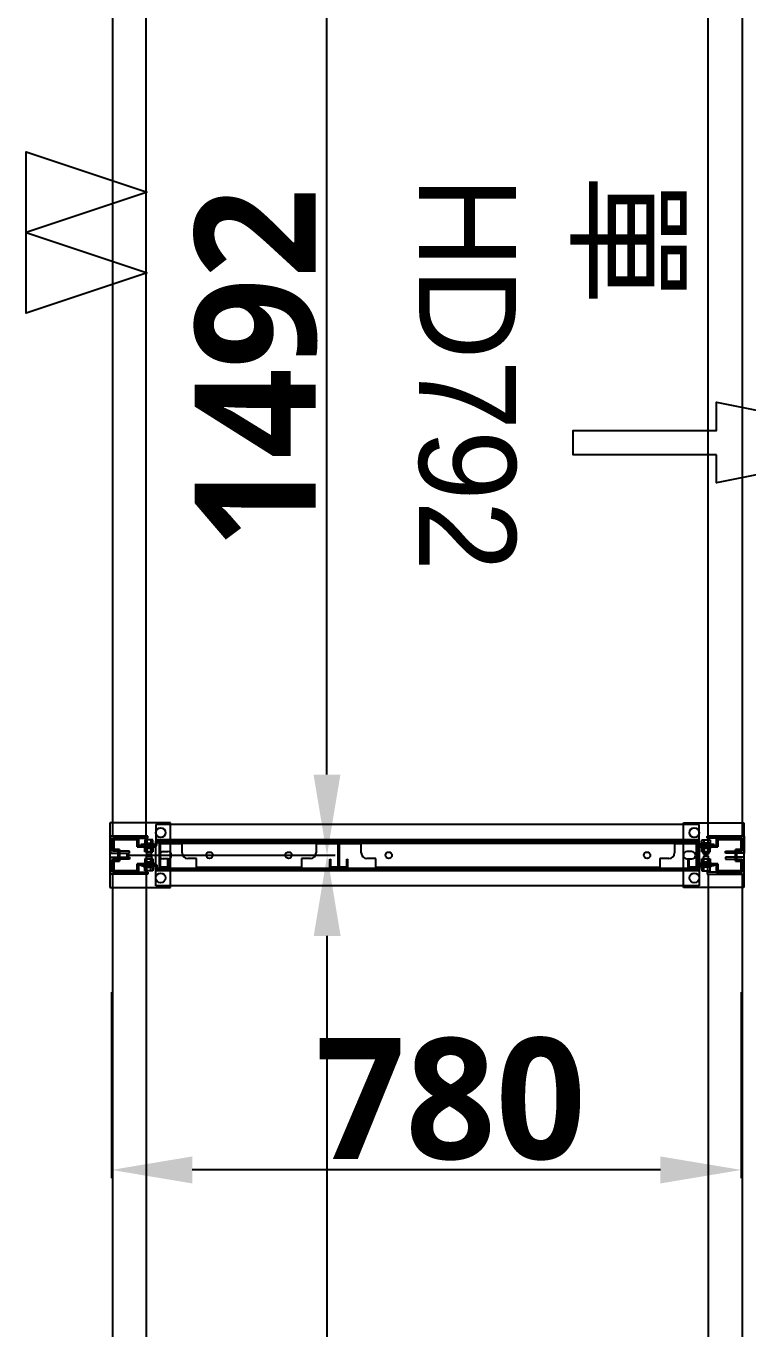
# Model space of a CAD drawing. Header units: millimetres. Extents: x 15382 to 37298, y 7351 to 31127.
# Drawn here: x 26121 to 27016, y 14104 to 15718 of the extents above; entities that cross this region are included whole.
import ezdxf

# ---------------------------------------------------------------- set-up
doc = ezdxf.new("R2010")
doc.units = ezdxf.units.MM
for name, color, linetype in [('02', 3, 'Continuous'), ('03', 6, 'Continuous'), ('04', 30, 'Continuous'), ('05', 12, 'Continuous'), ('544-1', 40, 'Continuous'), ('6', 7, 'Continuous'), ('M40', 3, 'Continuous'), ('M6', 7, 'Continuous'), ('動線', 6, 'Continuous'), ('文字', 7, 'Continuous'), ('標註', 252, 'Continuous')]:
    doc.layers.add(name, color=color, linetype=linetype)
doc.styles.get("Standard").update_dxf_attribs({"font": 'arial.ttf'})
doc.styles.add('新細明體', font='')
doc.styles.add('黑體', font='')
doc.styles.get('新細明體').set_extended_font_data('PMingLiU')
doc.styles.get('黑體').set_extended_font_data('Microsoft JhengHei', bold=True)
doc.dimstyles.new('ISO-25', dxfattribs={"dimtxt": 2.5, "dimasz": 2.5, "dimexe": 1.25, "dimexo": 0.625, "dimtad": 1, "dimtxsty": 'Standard', "dimcen": 2.5, "dimadec": 0, "dimazin": 0, "dimtfac": 1, "dimtmove": 0, "dimatfit": 3, "dimfxl": 1, "dimarcsym": 0})

# ---------------------------------------------------------------- blocks, each defined once
blk = doc.blocks.new('*D29')
at = {"layer": 'Defpoints', "color": 0, "transparency": 16777216}
for p in [(26235.4, 16182.6), (26494.2, 16182.6), (26235.4, 14690.6)]:
    blk.add_point(p, dxfattribs=at)
at = {"layer": '標註', "color": 0, "lineweight": -2, "transparency": 16777216}
for p, q in [((26245.4, 16182.6), (26504.2, 16182.6)), ((26494.2, 14790.6), (26494.2, 16082.6)), ((26245.4, 14690.6), (26504.2, 14690.6))]:
    blk.add_line(p, q, dxfattribs=at)
at = {"layer": '標註', "color": 0, "transparency": 16777216}
for points in [[(26477.5, 16082.6), (26510.8, 16082.6), (26494.2, 16182.6)], [(26477.5, 14790.6), (26510.8, 14790.6), (26494.2, 14690.6)]]:
    blk.add_solid(points, dxfattribs=at)
at = {"layer": '標註', "color": 251, "transparency": 16777216, "insert": (26406.4, 15293.6), "char_height": 150, "attachment_point": 5, "rotation": 90, "style": '黑體'}
blk.add_mtext('1492', dxfattribs=at)
blk = doc.blocks.new('*D25')
at = {"layer": 'Defpoints', "color": 0, "transparency": 16777216}
for p in [(26235.7, 14690.6), (26494.4, 14690.6), (26235.7, 13198.6)]:
    blk.add_point(p, dxfattribs=at)
at = {"layer": '標註', "color": 0, "lineweight": -2, "transparency": 16777216}
for p, q in [((26245.7, 14690.6), (26504.4, 14690.6)), ((26494.4, 13298.6), (26494.4, 14590.6)), ((26245.7, 13198.6), (26504.4, 13198.6))]:
    blk.add_line(p, q, dxfattribs=at)
at = {"layer": '標註', "color": 0, "transparency": 16777216}
for points in [[(26477.8, 14590.6), (26511.1, 14590.6), (26494.4, 14690.6)], [(26477.8, 13298.6), (26511.1, 13298.6), (26494.4, 13198.6)]]:
    blk.add_solid(points, dxfattribs=at)
at = {"layer": '標註', "color": 251, "transparency": 16777216, "insert": (26406.7, 13801.6), "char_height": 150, "attachment_point": 5, "rotation": 90, "style": '黑體'}
blk.add_mtext('1492', dxfattribs=at)
blk = doc.blocks.new('*D108')
at = {"layer": 'Defpoints', "color": 0, "transparency": 16777216}
for p in [(26227.3, 14530.8), (27007.3, 14530.8), (26227.3, 14300.8)]:
    blk.add_point(p, dxfattribs=at)
at = {"layer": '標註', "color": 0, "lineweight": -2, "transparency": 16777216}
for p, q in [((26227.3, 14520.8), (26227.3, 14290.8)), ((27007.3, 14520.8), (27007.3, 14290.8)), ((26907.3, 14300.8), (26327.3, 14300.8))]:
    blk.add_line(p, q, dxfattribs=at)
at = {"layer": '標註', "color": 0, "transparency": 16777216}
for points in [[(26327.3, 14317.5), (26327.3, 14284.1), (26227.3, 14300.8)], [(26907.3, 14317.5), (26907.3, 14284.1), (27007.3, 14300.8)]]:
    blk.add_solid(points, dxfattribs=at)
at = {"layer": '標註', "color": 251, "transparency": 16777216, "insert": (26647.4, 14388.3), "char_height": 150, "attachment_point": 5, "style": '黑體'}
blk.add_mtext('780', dxfattribs=at)

msp = doc.modelspace()

# ---------------------------------------------------------------- linework, layer by layer
at = {"layer": '02'}
for p, q in [((26300.317, 14730.565), (26225.317, 14730.565)), ((26225.317, 14730.565), (26225.317, 14650.565)), ((26300.317, 14650.565), (26300.317, 14730.565)), ((26935.659, 14650.565), (26935.659, 14730.565)), ((26935.659, 14730.565), (27010.659, 14730.565)), ((27010.659, 14730.565), (27010.659, 14650.565)), ((26225.317, 14650.565), (26300.317, 14650.565)), ((27010.659, 14650.565), (26935.659, 14650.565))]:
    msp.add_line(p, q, dxfattribs=at)
at = {"layer": '02', "lineweight": -3}
for centre in [(26288.159, 14718.565), (26949.159, 14718.565), (26288.159, 14662.565), (26949.159, 14662.565)]:
    msp.add_circle(centre, 6, dxfattribs=at)
at = {"layer": '03'}
for points in [[(26270.391, 14714.065), (26270.391, 16159.065), (26228.391, 16159.065), (26228.391, 14714.065)], [(26966.391, 14714.065), (26966.391, 16159.065), (27008.391, 16159.065), (27008.391, 14714.065)], [(26270.659, 13222.065), (26270.659, 14667.065), (26228.659, 14667.065), (26228.659, 13222.065)], [(26966.659, 13222.065), (26966.659, 14667.065), (27008.659, 14667.065), (27008.659, 13222.065)]]:
    msp.add_lwpolyline(points, close=True, dxfattribs=at)
at = {"layer": '04'}
for p, q in [((26955.159, 14728.565), (26282.159, 14728.565)), ((26282.159, 14728.565), (26282.159, 14703.765)), ((26955.159, 14703.765), (26955.159, 14728.565)), ((26282.159, 14703.765), (26263.659, 14703.765)), ((26263.659, 14703.765), (26263.659, 14702.565)), ((26282.159, 14703.765), (26263.659, 14703.765)), ((26263.659, 14703.765), (26263.659, 14702.565)), ((26263.659, 14702.565), (26283.359, 14702.565)), ((26263.659, 14702.565), (26283.359, 14702.565)), ((26955.159, 14709.765), (26282.159, 14709.765)), ((26282.159, 14709.765), (26282.159, 14703.765)), ((26283.359, 14702.565), (26283.359, 14708.565)), ((26283.359, 14708.565), (26953.959, 14708.565)), ((26283.359, 14702.565), (26283.359, 14708.565)), ((26283.359, 14708.565), (26953.959, 14708.565)), ((26953.959, 14708.565), (26953.959, 14702.565)), ((26953.959, 14708.565), (26953.959, 14702.565)), ((26953.959, 14702.565), (26973.659, 14702.565)), ((26953.959, 14702.565), (26973.659, 14702.565)), ((26955.159, 14703.765), (26955.159, 14709.765)), ((26973.659, 14703.765), (26955.159, 14703.765)), ((26973.659, 14703.765), (26955.159, 14703.765)), ((26973.659, 14702.565), (26973.659, 14703.765)), ((26973.659, 14702.565), (26973.659, 14703.765)), ((26263.659, 14677.365), (26263.659, 14678.565)), ((26263.659, 14678.565), (26283.359, 14678.565)), ((26263.659, 14677.365), (26263.659, 14678.565)), ((26263.659, 14678.565), (26283.359, 14678.565)), ((26282.159, 14677.365), (26263.659, 14677.365)), ((26282.159, 14677.365), (26263.659, 14677.365)), ((26282.159, 14671.365), (26282.159, 14677.365)), ((26282.159, 14652.565), (26282.159, 14677.365)), ((26955.159, 14671.365), (26282.159, 14671.365)), ((26283.359, 14678.565), (26283.359, 14672.565)), ((26283.359, 14678.565), (26283.359, 14672.565)), ((26283.359, 14672.565), (26953.959, 14672.565)), ((26283.359, 14672.565), (26953.959, 14672.565)), ((26953.959, 14672.565), (26953.959, 14678.565)), ((26953.959, 14678.565), (26973.659, 14678.565)), ((26953.959, 14672.565), (26953.959, 14678.565)), ((26953.959, 14678.565), (26973.659, 14678.565)), ((26973.659, 14677.365), (26955.159, 14677.365)), ((26955.159, 14677.365), (26955.159, 14671.365)), ((26973.659, 14677.365), (26955.159, 14677.365)), ((26955.159, 14677.365), (26955.159, 14652.565)), ((26973.659, 14678.565), (26973.659, 14677.365)), ((26973.659, 14678.565), (26973.659, 14677.365)), ((26955.159, 14652.565), (26282.159, 14652.565))]:
    msp.add_line(p, q, dxfattribs=at)
at = {"layer": '04', "lineweight": -3}
for p, q in [((26270.159, 14703.765), (26277.159, 14703.765)), ((26270.159, 14702.565), (26270.159, 14703.765)), ((26277.159, 14702.565), (26270.159, 14702.565)), ((26273.659, 14703.765), (26277.159, 14703.765)), ((26273.659, 14702.565), (26273.659, 14703.765)), ((26277.159, 14702.565), (26273.659, 14702.565)), ((26277.159, 14703.765), (26277.159, 14702.565)), ((26277.159, 14703.765), (26277.159, 14702.565)), ((26967.159, 14703.765), (26960.159, 14703.765)), ((26960.159, 14703.765), (26960.159, 14702.565)), ((26963.659, 14703.765), (26960.159, 14703.765)), ((26960.159, 14703.765), (26960.159, 14702.565)), ((26960.159, 14702.565), (26967.159, 14702.565)), ((26960.159, 14702.565), (26963.659, 14702.565)), ((26963.659, 14702.565), (26963.659, 14703.765)), ((26967.159, 14702.565), (26967.159, 14703.765)), ((26277.159, 14678.565), (26270.159, 14678.565)), ((26270.159, 14678.565), (26270.159, 14677.365)), ((26270.159, 14677.365), (26277.159, 14677.365)), ((26277.159, 14678.565), (26273.659, 14678.565)), ((26273.659, 14678.565), (26273.659, 14677.365)), ((26273.659, 14677.365), (26277.159, 14677.365)), ((26277.159, 14677.365), (26277.159, 14678.565)), ((26277.159, 14677.365), (26277.159, 14678.565)), ((26960.159, 14677.365), (26960.159, 14678.565)), ((26960.159, 14678.565), (26967.159, 14678.565)), ((26960.159, 14677.365), (26960.159, 14678.565)), ((26960.159, 14678.565), (26963.659, 14678.565)), ((26967.159, 14677.365), (26960.159, 14677.365)), ((26963.659, 14677.365), (26960.159, 14677.365)), ((26963.659, 14678.565), (26963.659, 14677.365)), ((26967.159, 14678.565), (26967.159, 14677.365))]:
    msp.add_line(p, q, dxfattribs=at)
at = {"layer": '05'}
for p, q in [((26272.159, 14714.065), (26226.159, 14714.065)), ((26226.159, 14714.065), (26226.159, 14694.565)), ((26228.659, 14695.565), (26228.659, 14711.565)), ((26228.659, 14711.565), (26272.159, 14711.565)), ((26239.681, 14711.565), (26239.681, 14714.065)), ((26244.659, 14711.565), (26244.659, 14714.065)), ((26249.637, 14711.565), (26249.637, 14714.065)), ((26272.159, 14711.565), (26272.159, 14714.065)), ((26965.159, 14711.565), (26965.159, 14714.065)), ((26965.159, 14714.065), (27011.159, 14714.065)), ((27008.659, 14711.565), (26965.159, 14711.565)), ((27008.659, 14695.565), (27008.659, 14711.565)), ((27011.159, 14714.065), (27011.159, 14694.565)), ((26226.159, 14695.565), (26226.159, 14693.065)), ((26226.159, 14693.065), (26249.659, 14693.065)), ((26226.159, 14685.565), (26226.159, 14688.065)), ((26226.159, 14688.065), (26249.659, 14688.065)), ((26226.159, 14667.065), (26226.159, 14686.565)), ((26249.659, 14695.565), (26228.659, 14695.565)), ((26249.659, 14693.065), (26249.659, 14695.565)), ((26249.659, 14688.065), (26249.659, 14685.565)), ((26987.659, 14693.065), (26987.659, 14695.565)), ((26987.659, 14695.565), (27008.659, 14695.565)), ((27011.159, 14693.065), (26987.659, 14693.065)), ((27011.159, 14688.065), (26987.659, 14688.065)), ((26987.659, 14688.065), (26987.659, 14685.565)), ((27011.159, 14695.565), (27011.159, 14693.065)), ((27011.159, 14685.565), (27011.159, 14688.065)), ((27011.159, 14667.065), (27011.159, 14686.565)), ((26249.659, 14685.565), (26228.659, 14685.565)), ((26228.659, 14685.565), (26228.659, 14669.565)), ((26987.659, 14685.565), (27008.659, 14685.565)), ((27008.659, 14685.565), (27008.659, 14669.565)), ((26272.159, 14667.065), (26226.159, 14667.065)), ((26228.659, 14669.565), (26272.159, 14669.565)), ((26272.159, 14669.565), (26272.159, 14667.065)), ((27008.659, 14669.565), (26965.159, 14669.565)), ((26965.159, 14669.565), (26965.159, 14667.065)), ((26965.159, 14667.065), (27011.159, 14667.065))]:
    msp.add_line(p, q, dxfattribs=at)
at = {"layer": '05', "lineweight": -3}
for p, q in [((26239.681, 14714.065), (26249.637, 14714.065)), ((26239.681, 14711.565), (26239.681, 14714.065)), ((26249.637, 14711.565), (26239.681, 14711.565)), ((26244.659, 14714.065), (26249.637, 14714.065)), ((26244.659, 14711.565), (26244.659, 14714.065)), ((26249.637, 14711.565), (26244.659, 14711.565)), ((26249.637, 14714.065), (26249.637, 14711.565)), ((26249.637, 14714.065), (26249.637, 14711.565))]:
    msp.add_line(p, q, dxfattribs=at)
at = {"layer": '544-1'}
for p, q in [((26286.659, 14704.765), (26286.659, 14705.565)), ((26286.659, 14705.565), (26508.659, 14705.565)), ((26286.659, 14675.565), (26286.659, 14705.565)), ((26286.659, 14705.565), (26287.459, 14705.565)), ((26314.659, 14704.765), (26287.459, 14704.765)), ((26287.459, 14704.765), (26287.459, 14676.365)), ((26314.659, 14693.565), (26314.659, 14704.765)), ((26507.859, 14704.765), (26480.659, 14704.765)), ((26480.659, 14704.765), (26480.659, 14693.565)), ((26507.859, 14676.365), (26507.859, 14704.765)), ((26508.659, 14704.765), (26508.659, 14705.565)), ((26508.659, 14705.565), (26952.659, 14705.565)), ((26508.659, 14675.565), (26508.659, 14705.565)), ((26508.659, 14705.565), (26509.459, 14705.565)), ((26508.659, 14705.565), (26508.659, 14675.565)), ((26536.659, 14704.765), (26509.459, 14704.765)), ((26509.459, 14704.765), (26509.459, 14676.365)), ((26536.659, 14693.565), (26536.659, 14704.765)), ((26951.859, 14704.765), (26924.659, 14704.765)), ((26924.659, 14704.765), (26924.659, 14693.565)), ((26951.859, 14676.365), (26951.859, 14704.765)), ((26952.659, 14705.565), (26952.659, 14675.565)), ((26332.659, 14686.565), (26321.659, 14686.565)), ((26332.659, 14675.565), (26332.659, 14686.565)), ((26473.659, 14686.565), (26462.659, 14686.565)), ((26462.659, 14686.565), (26462.659, 14675.565)), ((26554.659, 14686.565), (26543.659, 14686.565)), ((26554.659, 14675.565), (26554.659, 14686.565)), ((26917.659, 14686.565), (26906.659, 14686.565)), ((26906.659, 14686.565), (26906.659, 14675.565)), ((26297.659, 14675.565), (26286.659, 14675.565)), ((26287.459, 14676.365), (26296.859, 14676.365)), ((26296.859, 14676.365), (26296.859, 14685.565)), ((26296.859, 14685.565), (26297.659, 14685.565)), ((26297.659, 14685.565), (26297.659, 14675.565)), ((26462.659, 14675.565), (26332.659, 14675.565)), ((26497.659, 14675.565), (26497.659, 14685.565)), ((26497.659, 14685.565), (26498.459, 14685.565)), ((26508.659, 14675.565), (26497.659, 14675.565)), ((26498.459, 14685.565), (26498.459, 14676.365)), ((26498.459, 14676.365), (26507.859, 14676.365)), ((26519.659, 14675.565), (26508.659, 14675.565)), ((26509.459, 14676.365), (26518.859, 14676.365)), ((26518.859, 14676.365), (26518.859, 14685.565)), ((26518.859, 14685.565), (26519.659, 14685.565)), ((26519.659, 14685.565), (26519.659, 14675.565)), ((26906.659, 14675.565), (26554.659, 14675.565)), ((26941.659, 14675.565), (26941.659, 14685.565)), ((26941.659, 14685.565), (26942.459, 14685.565)), ((26952.659, 14675.565), (26941.659, 14675.565)), ((26942.459, 14685.565), (26942.459, 14676.365)), ((26942.459, 14676.365), (26951.859, 14676.365))]:
    msp.add_line(p, q, dxfattribs=at)
for centre in [(26348.659, 14690.565), (26446.659, 14690.565), (26570.659, 14690.565), (26890.659, 14690.565)]:
    msp.add_circle(centre, 4, dxfattribs=at)
for centre, start, end in [((26321.659, 14693.565), 180, 270), ((26473.659, 14693.565), 270, 0), ((26543.659, 14693.565), 180, 270), ((26917.659, 14693.565), 270, 0)]:
    msp.add_arc(centre, 7, start, end, dxfattribs=at)
at = {"layer": '6'}
for p, q in [((26281.659, 14708.165), (26281.659, 14706.565)), ((26955.659, 14708.165), (26281.659, 14708.165)), ((26281.659, 14708.165), (26281.659, 14672.965)), ((26955.659, 14708.165), (26281.659, 14708.165)), ((26281.659, 14706.565), (26955.659, 14706.565)), ((26955.659, 14706.565), (26955.659, 14708.165)), ((26955.659, 14672.965), (26955.659, 14708.165)), ((26286.659, 14690.565), (26286.659, 14690.565)), ((26291.159, 14695.065), (26297.159, 14695.065)), ((26297.159, 14686.065), (26291.159, 14686.065)), ((26301.659, 14690.565), (26301.659, 14690.565)), ((26935.659, 14690.565), (26935.659, 14690.565)), ((26946.159, 14695.065), (26940.159, 14695.065)), ((26940.159, 14686.065), (26946.159, 14686.065)), ((26950.659, 14690.565), (26950.659, 14690.565)), ((26281.659, 14672.965), (26281.659, 14674.565)), ((26281.659, 14674.565), (26955.659, 14674.565)), ((26955.659, 14672.965), (26281.659, 14672.965)), ((26281.659, 14672.965), (26955.659, 14672.965)), ((26955.659, 14674.565), (26955.659, 14672.965))]:
    msp.add_line(p, q, dxfattribs=at)
for centre, start, end in [((26291.159, 14690.565), 90, 180), ((26291.159, 14690.565), 180, 270), ((26297.159, 14690.565), 0, 90), ((26297.159, 14690.565), 270, 0), ((26940.159, 14690.565), 90, 180), ((26940.159, 14690.565), 180, 270), ((26946.159, 14690.565), 0, 90), ((26946.159, 14690.565), 270, 0)]:
    msp.add_arc(centre, 4.5, start, end, dxfattribs=at)
at = {"layer": 'M40'}
for p, q in [((26260.659, 14711.565), (26228.659, 14711.565)), ((26228.659, 14711.565), (26228.659, 14696.065)), ((26228.659, 14696.065), (26228.659, 14711.565)), ((26228.659, 14711.565), (26260.659, 14711.565)), ((26230.259, 14697.665), (26230.259, 14709.965)), ((26230.259, 14709.965), (26259.059, 14709.965)), ((26259.059, 14709.965), (26230.259, 14709.965)), ((26230.259, 14709.965), (26230.259, 14697.665)), ((26241.409, 14709.965), (26241.409, 14711.565)), ((26244.659, 14709.965), (26244.659, 14711.565)), ((26247.909, 14709.965), (26247.909, 14711.565)), ((26259.059, 14709.965), (26259.059, 14700.965)), ((26259.059, 14700.965), (26259.059, 14709.965)), ((26259.059, 14702.565), (26259.059, 14700.965)), ((26260.659, 14702.565), (26260.659, 14711.565)), ((26260.659, 14711.565), (26260.659, 14702.565)), ((26281.659, 14702.565), (26260.659, 14702.565)), ((26260.659, 14702.565), (26281.659, 14702.565)), ((26270.159, 14702.565), (26270.159, 14700.965)), ((26273.659, 14702.565), (26273.659, 14700.965)), ((26277.159, 14702.565), (26277.159, 14700.965)), ((26281.659, 14700.965), (26281.659, 14702.565)), ((26281.659, 14702.565), (26281.659, 14700.965)), ((26955.659, 14700.965), (26955.659, 14702.565)), ((26955.659, 14702.565), (26976.659, 14702.565)), ((26976.659, 14702.565), (26955.659, 14702.565)), ((26955.659, 14702.565), (26955.659, 14700.965)), ((26960.159, 14702.565), (26960.159, 14700.965)), ((26963.659, 14702.565), (26963.659, 14700.965)), ((26967.159, 14702.565), (26967.159, 14700.965)), ((26976.659, 14702.565), (26976.659, 14711.565)), ((26976.659, 14711.565), (27008.659, 14711.565)), ((27008.659, 14711.565), (26976.659, 14711.565)), ((26976.659, 14711.565), (26976.659, 14702.565)), ((27007.059, 14709.965), (26978.259, 14709.965)), ((26978.259, 14709.965), (26978.259, 14700.965)), ((26978.259, 14700.965), (26978.259, 14709.965)), ((26978.259, 14709.965), (27007.059, 14709.965)), ((26978.259, 14702.565), (26978.259, 14700.965)), ((27007.059, 14697.665), (27007.059, 14709.965)), ((27007.059, 14709.965), (27007.059, 14697.665)), ((27008.659, 14711.565), (27008.659, 14696.065)), ((27008.659, 14696.065), (27008.659, 14711.565)), ((26228.659, 14696.065), (26235.659, 14696.065)), ((26235.659, 14696.065), (26228.659, 14696.065)), ((26237.259, 14697.665), (26230.259, 14697.665)), ((26230.259, 14697.665), (26237.259, 14697.665)), ((26235.659, 14696.065), (26235.659, 14685.065)), ((26235.659, 14685.065), (26235.659, 14696.065)), ((26237.259, 14683.465), (26237.259, 14697.665)), ((26237.259, 14697.665), (26237.259, 14683.465)), ((26259.059, 14700.965), (26281.659, 14700.965)), ((26259.059, 14700.965), (26260.659, 14700.965)), ((26281.659, 14700.965), (26259.059, 14700.965)), ((26978.259, 14700.965), (26955.659, 14700.965)), ((26955.659, 14700.965), (26978.259, 14700.965)), ((26978.259, 14700.965), (26976.659, 14700.965)), ((27000.059, 14683.465), (27000.059, 14697.665)), ((27000.059, 14697.665), (27007.059, 14697.665)), ((27007.059, 14697.665), (27000.059, 14697.665)), ((27000.059, 14697.665), (27000.059, 14683.465)), ((27008.659, 14696.065), (27001.659, 14696.065)), ((27001.659, 14696.065), (27001.659, 14685.065)), ((27001.659, 14685.065), (27001.659, 14696.065)), ((27001.659, 14696.065), (27008.659, 14696.065)), ((26235.659, 14685.065), (26228.659, 14685.065)), ((26228.659, 14685.065), (26228.659, 14669.565)), ((26228.659, 14669.565), (26228.659, 14685.065)), ((26228.659, 14685.065), (26235.659, 14685.065)), ((26230.259, 14671.165), (26230.259, 14683.465)), ((26230.259, 14683.465), (26237.259, 14683.465)), ((26237.259, 14683.465), (26230.259, 14683.465)), ((26230.259, 14683.465), (26230.259, 14671.165)), ((26259.059, 14671.165), (26230.259, 14671.165)), ((26230.259, 14671.165), (26259.059, 14671.165)), ((26235.659, 14685.065), (26237.259, 14685.065)), ((26281.659, 14680.165), (26259.059, 14680.165)), ((26259.059, 14680.165), (26259.059, 14671.165)), ((26259.059, 14678.565), (26259.059, 14680.165)), ((26259.059, 14680.165), (26281.659, 14680.165)), ((26259.059, 14671.165), (26259.059, 14680.165)), ((26259.059, 14680.165), (26260.659, 14680.165)), ((26260.659, 14669.565), (26260.659, 14678.565)), ((26260.659, 14678.565), (26281.659, 14678.565)), ((26281.659, 14678.565), (26260.659, 14678.565)), ((26260.659, 14678.565), (26260.659, 14669.565)), ((26270.159, 14680.165), (26270.159, 14678.565)), ((26273.659, 14680.165), (26273.659, 14678.565)), ((26277.159, 14680.165), (26277.159, 14678.565)), ((26281.659, 14678.565), (26281.659, 14680.165)), ((26281.659, 14680.165), (26281.659, 14678.565)), ((26955.659, 14678.565), (26955.659, 14680.165)), ((26955.659, 14680.165), (26978.259, 14680.165)), ((26978.259, 14680.165), (26955.659, 14680.165)), ((26955.659, 14680.165), (26955.659, 14678.565)), ((26976.659, 14678.565), (26955.659, 14678.565)), ((26955.659, 14678.565), (26976.659, 14678.565)), ((26960.159, 14680.165), (26960.159, 14678.565)), ((26963.659, 14680.165), (26963.659, 14678.565)), ((26967.159, 14680.165), (26967.159, 14678.565)), ((26978.259, 14680.165), (26976.659, 14680.165)), ((26976.659, 14669.565), (26976.659, 14678.565)), ((26976.659, 14678.565), (26976.659, 14669.565)), ((26978.259, 14680.165), (26978.259, 14671.165)), ((26978.259, 14678.565), (26978.259, 14680.165)), ((26978.259, 14671.165), (26978.259, 14680.165)), ((26978.259, 14671.165), (27007.059, 14671.165)), ((27007.059, 14671.165), (26978.259, 14671.165)), ((27007.059, 14683.465), (27000.059, 14683.465)), ((27000.059, 14683.465), (27007.059, 14683.465)), ((27001.659, 14685.065), (27008.659, 14685.065)), ((27008.659, 14685.065), (27001.659, 14685.065)), ((27007.059, 14671.165), (27007.059, 14683.465)), ((27007.059, 14683.465), (27007.059, 14671.165)), ((27008.659, 14685.065), (27008.659, 14669.565)), ((27008.659, 14669.565), (27008.659, 14685.065)), ((26228.659, 14669.565), (26260.659, 14669.565)), ((26260.659, 14669.565), (26228.659, 14669.565)), ((27008.659, 14669.565), (26976.659, 14669.565)), ((26976.659, 14669.565), (27008.659, 14669.565))]:
    msp.add_line(p, q, dxfattribs=at)
at = {"layer": 'M40', "lineweight": -3}
for p, q in [((26241.409, 14711.565), (26247.909, 14711.565)), ((26241.409, 14709.965), (26241.409, 14711.565)), ((26247.909, 14709.965), (26241.409, 14709.965)), ((26244.659, 14711.565), (26247.909, 14711.565)), ((26244.659, 14709.965), (26244.659, 14711.565)), ((26247.909, 14709.965), (26244.659, 14709.965)), ((26247.909, 14711.565), (26247.909, 14709.965)), ((26247.909, 14711.565), (26247.909, 14709.965)), ((26270.159, 14702.565), (26277.159, 14702.565)), ((26270.159, 14700.965), (26270.159, 14702.565)), ((26273.659, 14702.565), (26277.159, 14702.565)), ((26273.659, 14700.965), (26273.659, 14702.565)), ((26277.159, 14702.565), (26277.159, 14700.965)), ((26277.159, 14702.565), (26277.159, 14700.965)), ((26967.159, 14702.565), (26960.159, 14702.565)), ((26960.159, 14702.565), (26960.159, 14700.965)), ((26963.659, 14702.565), (26960.159, 14702.565)), ((26960.159, 14702.565), (26960.159, 14700.965)), ((26963.659, 14700.965), (26963.659, 14702.565)), ((26967.159, 14700.965), (26967.159, 14702.565)), ((26237.259, 14696.065), (26235.659, 14696.065)), ((26235.659, 14696.065), (26235.659, 14685.065)), ((26235.659, 14685.065), (26235.659, 14690.565)), ((26235.659, 14690.565), (26237.259, 14690.565)), ((26237.259, 14685.065), (26237.259, 14696.065)), ((26237.259, 14690.565), (26237.259, 14685.065)), ((26277.159, 14700.965), (26270.159, 14700.965)), ((26277.159, 14700.965), (26273.659, 14700.965)), ((26960.159, 14700.965), (26967.159, 14700.965)), ((26960.159, 14700.965), (26963.659, 14700.965)), ((26235.659, 14685.065), (26237.259, 14685.065)), ((26237.259, 14685.065), (26235.659, 14685.065)), ((26277.159, 14680.165), (26270.159, 14680.165)), ((26270.159, 14680.165), (26270.159, 14678.565)), ((26270.159, 14678.565), (26277.159, 14678.565)), ((26277.159, 14680.165), (26273.659, 14680.165)), ((26273.659, 14680.165), (26273.659, 14678.565)), ((26273.659, 14678.565), (26277.159, 14678.565)), ((26277.159, 14678.565), (26277.159, 14680.165)), ((26277.159, 14678.565), (26277.159, 14680.165)), ((26960.159, 14678.565), (26960.159, 14680.165)), ((26960.159, 14680.165), (26967.159, 14680.165)), ((26960.159, 14678.565), (26960.159, 14680.165)), ((26960.159, 14680.165), (26963.659, 14680.165)), ((26967.159, 14678.565), (26960.159, 14678.565)), ((26963.659, 14678.565), (26960.159, 14678.565)), ((26963.659, 14680.165), (26963.659, 14678.565)), ((26967.159, 14680.165), (26967.159, 14678.565))]:
    msp.add_line(p, q, dxfattribs=at)
at = {"layer": 'M6'}
for p, q in [((26268.659, 14705.465), (26266.659, 14703.965)), ((26266.659, 14703.965), (26266.659, 14703.765)), ((26266.659, 14703.765), (26270.659, 14703.765)), ((26278.659, 14709.765), (26268.659, 14709.765)), ((26268.659, 14709.765), (26268.659, 14705.465)), ((26278.659, 14709.765), (26268.659, 14709.765)), ((26268.659, 14709.765), (26268.659, 14705.465)), ((26268.659, 14705.465), (26278.659, 14705.465)), ((26270.659, 14703.765), (26270.659, 14691.765)), ((26271.159, 14709.765), (26271.159, 14705.465)), ((26276.159, 14709.765), (26276.159, 14705.465)), ((26276.659, 14691.765), (26276.659, 14703.765)), ((26276.659, 14703.765), (26280.659, 14703.765)), ((26278.659, 14705.465), (26278.659, 14709.765)), ((26278.659, 14705.465), (26278.659, 14709.765)), ((26280.659, 14703.965), (26278.659, 14705.465)), ((26280.659, 14703.765), (26280.659, 14703.965)), ((26956.659, 14703.965), (26958.659, 14705.465)), ((26956.659, 14703.765), (26956.659, 14703.965)), ((26960.659, 14703.765), (26956.659, 14703.765)), ((26958.659, 14705.465), (26958.659, 14709.765)), ((26958.659, 14709.765), (26968.659, 14709.765)), ((26958.659, 14705.465), (26958.659, 14709.765)), ((26958.659, 14709.765), (26968.659, 14709.765)), ((26968.659, 14705.465), (26958.659, 14705.465)), ((26960.659, 14691.765), (26960.659, 14703.765)), ((26961.159, 14709.765), (26961.159, 14705.465)), ((26966.159, 14709.765), (26966.159, 14705.465)), ((26966.659, 14703.765), (26966.659, 14691.765)), ((26970.659, 14703.765), (26966.659, 14703.765)), ((26968.659, 14709.765), (26968.659, 14705.465)), ((26968.659, 14709.765), (26968.659, 14705.465)), ((26968.659, 14705.465), (26970.659, 14703.965)), ((26970.659, 14703.965), (26970.659, 14703.765)), ((26267.659, 14700.765), (26267.659, 14700.965)), ((26267.659, 14700.965), (26279.659, 14700.965)), ((26268.659, 14699.265), (26267.659, 14700.765)), ((26268.659, 14694.965), (26268.659, 14699.265)), ((26268.659, 14699.265), (26278.659, 14699.265)), ((26268.659, 14694.965), (26268.659, 14699.265)), ((26268.659, 14694.965), (26268.659, 14699.265)), ((26268.659, 14699.265), (26276.159, 14699.265)), ((26278.659, 14694.965), (26268.659, 14694.965)), ((26278.659, 14694.965), (26268.659, 14694.965)), ((26276.159, 14694.965), (26268.659, 14694.965)), ((26278.659, 14686.165), (26268.659, 14686.165)), ((26268.659, 14686.165), (26268.659, 14681.865)), ((26278.659, 14686.165), (26268.659, 14686.165)), ((26268.659, 14686.165), (26268.659, 14681.865)), ((26268.659, 14686.165), (26268.659, 14681.865)), ((26276.159, 14686.165), (26268.659, 14686.165)), ((26270.659, 14691.765), (26276.659, 14691.765)), ((26270.659, 14677.365), (26270.659, 14689.365)), ((26270.659, 14689.365), (26276.659, 14689.365)), ((26278.659, 14699.265), (26271.159, 14699.265)), ((26271.159, 14699.265), (26271.159, 14694.965)), ((26271.159, 14694.965), (26278.659, 14694.965)), ((26271.159, 14681.865), (26271.159, 14686.165)), ((26271.159, 14686.165), (26278.659, 14686.165)), ((26276.159, 14699.265), (26276.159, 14694.965)), ((26276.159, 14681.865), (26276.159, 14686.165)), ((26276.659, 14689.365), (26276.659, 14677.365)), ((26279.659, 14700.765), (26278.659, 14699.265)), ((26278.659, 14699.265), (26278.659, 14694.965)), ((26278.659, 14699.265), (26278.659, 14694.965)), ((26278.659, 14694.965), (26278.659, 14699.265)), ((26278.659, 14681.865), (26278.659, 14686.165)), ((26278.659, 14681.865), (26278.659, 14686.165)), ((26278.659, 14686.165), (26278.659, 14681.865)), ((26279.659, 14700.965), (26279.659, 14700.765)), ((26969.659, 14700.965), (26957.659, 14700.965)), ((26957.659, 14700.965), (26957.659, 14700.765)), ((26957.659, 14700.765), (26958.659, 14699.265)), ((26958.659, 14699.265), (26958.659, 14694.965)), ((26968.659, 14699.265), (26958.659, 14699.265)), ((26958.659, 14699.265), (26958.659, 14694.965)), ((26958.659, 14694.965), (26958.659, 14699.265)), ((26958.659, 14699.265), (26966.159, 14699.265)), ((26958.659, 14694.965), (26968.659, 14694.965)), ((26958.659, 14694.965), (26968.659, 14694.965)), ((26966.159, 14694.965), (26958.659, 14694.965)), ((26958.659, 14681.865), (26958.659, 14686.165)), ((26958.659, 14686.165), (26968.659, 14686.165)), ((26958.659, 14681.865), (26958.659, 14686.165)), ((26958.659, 14686.165), (26968.659, 14686.165)), ((26958.659, 14686.165), (26958.659, 14681.865)), ((26966.159, 14686.165), (26958.659, 14686.165)), ((26966.659, 14691.765), (26960.659, 14691.765)), ((26966.659, 14689.365), (26960.659, 14689.365)), ((26960.659, 14689.365), (26960.659, 14677.365)), ((26968.659, 14699.265), (26961.159, 14699.265)), ((26961.159, 14699.265), (26961.159, 14694.965)), ((26961.159, 14694.965), (26968.659, 14694.965)), ((26961.159, 14681.865), (26961.159, 14686.165)), ((26961.159, 14686.165), (26968.659, 14686.165)), ((26966.159, 14699.265), (26966.159, 14694.965)), ((26966.159, 14681.865), (26966.159, 14686.165)), ((26966.659, 14677.365), (26966.659, 14689.365)), ((26968.659, 14699.265), (26969.659, 14700.765)), ((26968.659, 14694.965), (26968.659, 14699.265)), ((26968.659, 14694.965), (26968.659, 14699.265)), ((26968.659, 14694.965), (26968.659, 14699.265)), ((26968.659, 14686.165), (26968.659, 14681.865)), ((26968.659, 14686.165), (26968.659, 14681.865)), ((26968.659, 14686.165), (26968.659, 14681.865)), ((26969.659, 14700.765), (26969.659, 14700.965)), ((26266.659, 14677.165), (26266.659, 14677.365)), ((26266.659, 14677.365), (26270.659, 14677.365)), ((26268.659, 14675.665), (26266.659, 14677.165)), ((26268.659, 14681.865), (26267.659, 14680.365)), ((26267.659, 14680.365), (26267.659, 14680.165)), ((26267.659, 14680.165), (26279.659, 14680.165)), ((26268.659, 14681.865), (26278.659, 14681.865)), ((26268.659, 14681.865), (26276.159, 14681.865)), ((26268.659, 14671.365), (26268.659, 14675.665)), ((26268.659, 14675.665), (26278.659, 14675.665)), ((26268.659, 14671.365), (26268.659, 14675.665)), ((26278.659, 14671.365), (26268.659, 14671.365)), ((26278.659, 14671.365), (26268.659, 14671.365)), ((26278.659, 14681.865), (26271.159, 14681.865)), ((26271.159, 14671.365), (26271.159, 14675.665)), ((26276.159, 14671.365), (26276.159, 14675.665)), ((26276.659, 14677.365), (26280.659, 14677.365)), ((26279.659, 14680.365), (26278.659, 14681.865)), ((26280.659, 14677.165), (26278.659, 14675.665)), ((26278.659, 14675.665), (26278.659, 14671.365)), ((26278.659, 14675.665), (26278.659, 14671.365)), ((26279.659, 14680.165), (26279.659, 14680.365)), ((26280.659, 14677.365), (26280.659, 14677.165)), ((26960.659, 14677.365), (26956.659, 14677.365)), ((26956.659, 14677.365), (26956.659, 14677.165)), ((26956.659, 14677.165), (26958.659, 14675.665)), ((26957.659, 14680.365), (26958.659, 14681.865)), ((26957.659, 14680.165), (26957.659, 14680.365)), ((26969.659, 14680.165), (26957.659, 14680.165)), ((26968.659, 14681.865), (26958.659, 14681.865)), ((26958.659, 14681.865), (26966.159, 14681.865)), ((26958.659, 14675.665), (26958.659, 14671.365)), ((26968.659, 14675.665), (26958.659, 14675.665)), ((26958.659, 14675.665), (26958.659, 14671.365)), ((26958.659, 14671.365), (26968.659, 14671.365)), ((26958.659, 14671.365), (26968.659, 14671.365)), ((26968.659, 14681.865), (26961.159, 14681.865)), ((26961.159, 14671.365), (26961.159, 14675.665)), ((26966.159, 14671.365), (26966.159, 14675.665)), ((26970.659, 14677.365), (26966.659, 14677.365)), ((26968.659, 14681.865), (26969.659, 14680.365)), ((26968.659, 14675.665), (26970.659, 14677.165)), ((26968.659, 14671.365), (26968.659, 14675.665)), ((26968.659, 14671.365), (26968.659, 14675.665)), ((26969.659, 14680.365), (26969.659, 14680.165)), ((26970.659, 14677.165), (26970.659, 14677.365))]:
    msp.add_line(p, q, dxfattribs=at)
at = {"layer": '動線', "lineweight": -3}
for points in [[(26271.409, 15511.941), (26121.409, 15461.941), (26121.409, 15561.941), (26271.409, 15511.941)], [(26271.409, 15411.941), (26121.409, 15361.941), (26121.409, 15461.941), (26271.409, 15411.941)], [(26976.782, 15186.694), (26799.145, 15186.694), (26799.145, 15216.694), (26976.782, 15216.694), (26976.782, 15251.694), (27226.782, 15201.694), (26976.782, 15151.694), (26976.782, 15186.694)]]:
    msp.add_lwpolyline(points, dxfattribs=at)

# ---------------------------------------------------------------- texts
at = {"layer": '文字', "color": 8, "style": '新細明體'}
msp.add_text('單', height=120, rotation=270, dxfattribs=at).set_placement((26808.66, 15534.656))
at = {"layer": '文字', "color": 7, "style": '新細明體'}
msp.add_text('HD792', height=120, rotation=270, dxfattribs=at).set_placement((26608.311, 15531.342))

# ---------------------------------------------------------------- dimensions: what is measured, and where the dimension line sits
at = {"layer": '標註', "color": 8}
for base, p1, p2, angle, picture, middle in [((26494.174, 16182.565), (26235.391, 14690.565), (26235.391, 16182.565), 90, '*D29', (26494.174, 15293.62)), ((26494.442, 14690.565), (26235.659, 13198.565), (26235.659, 14690.565), 90, '*D25', (26494.442, 13801.62)), ((26227.317, 14300.802), (27007.317, 14530.834), (26227.317, 14530.834), 180, '*D108', (26647.398, 14300.802))]:
    dim = msp.add_linear_dim(base=base, p1=p1, p2=p2, angle=angle, dimstyle='ISO-25', override={"dimscale": 100, "dimtxt": 1.5, "dimasz": 1, "dimexe": 0.1, "dimexo": 0.1, "dimgap": 0.1, "dimtxsty": '黑體', "dimclrt": 251}, dxfattribs=at)
    dim.commit()
    dim.dimension.update_dxf_attribs({"geometry": picture, "text_midpoint": middle, "dimtype": 160})

doc.saveas('drawing.dxf')
